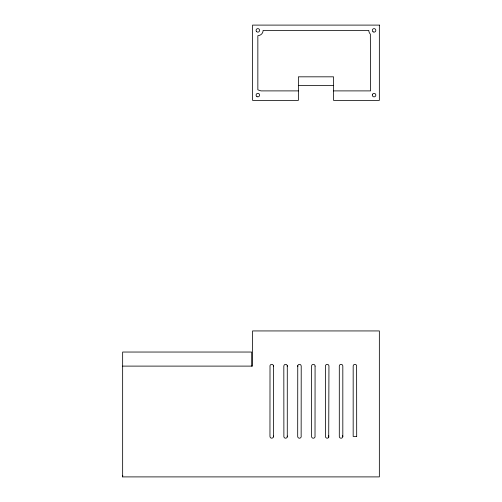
<?xml version="1.0" encoding="UTF-8"?>
<svg xmlns="http://www.w3.org/2000/svg" width="502" height="502" viewBox="0 0 502 502"><rect width="100%" height="100%" fill="white"/><g stroke="black" fill="none" stroke-linecap="round" stroke-linejoin="round"><path stroke-width="0.75" d="M297.755 366.56L297.692 436.451A1.757 1.757 0 0 0 299.681 438.196A1.757 1.757 0 0 0 301.15 436L301.213 366.109A1.757 1.757 0 0 0 297.755 365.651L297.755 366.56L297.755 365.651M328.716 437.33L328.948 366.109A1.757 1.757 0 0 0 326.959 364.364A1.757 1.757 0 0 0 325.491 366.56L325.434 436.451A1.757 1.757 0 0 0 328.716 437.33L328.716 435.573M122.651 366.109L252.569 366.109L252.569 330.937L379.349 330.937L379.349 476.9L122.651 476.9L122.726 475.344M273.414 366.56L273.414 365.651A1.757 1.757 0 0 0 271.256 364.408A1.757 1.757 0 0 0 270.013 366.56L269.957 436.451A1.757 1.757 0 0 0 273.414 436.909L273.414 436M287.282 366.56L287.282 365.651A1.757 1.757 0 0 0 283.825 366.109L283.881 436.909A1.757 1.757 0 0 0 287.282 436.909L287.282 436M298.37 85.616L333.541 85.616M298.37 90.893L260.946 90.893L257.846 89.833L257.846 35.655A5.277 5.277 0 0 0 263.117 30.377L368.801 30.377A5.277 5.277 0 0 0 370.344 34.105L370.558 90.893L333.541 90.893M342.584 435.573L342.822 436.451A1.757 1.757 0 0 1 341.059 438.208A1.757 1.757 0 0 1 339.302 436.451L339.302 366.109A1.757 1.757 0 0 1 341.059 364.352A1.757 1.757 0 0 1 342.822 366.109L342.822 436.451M287.282 365.651L287.282 436.909M273.414 365.651L273.414 436.909M251.69 366.109L251.69 352.04L122.651 352.04L122.651 476.9M315.08 366.109L315.018 436A1.757 1.757 0 0 1 313.549 438.196A1.757 1.757 0 0 1 311.56 436.451L311.56 366.109A1.757 1.757 0 0 1 313.323 364.352A1.757 1.757 0 0 1 315.08 366.109M372.34 94.809L372.321 95.273A1.757 1.757 0 0 0 374.963 96.622A1.757 1.757 0 0 0 375.076 93.661A1.757 1.757 0 0 0 372.34 94.809M379.349 25.1L252.569 25.1L252.569 100.381L298.37 100.381L298.37 76.825L333.541 76.825L333.541 100.381L379.349 100.381L379.349 25.1M356.69 436.451L353.17 436.451L353.17 366.109A1.757 1.757 0 0 1 355.159 364.364A1.757 1.757 0 0 1 356.627 366.56L356.69 436.451M373.118 31.852A1.757 1.757 0 0 0 375.829 30.465A1.757 1.757 0 0 0 373.275 28.809A1.757 1.757 0 0 0 373.118 31.852M256.968 96.629A1.757 1.757 0 0 0 259.603 95.11A1.757 1.757 0 0 0 256.968 93.585A1.757 1.757 0 0 0 256.968 96.629M256.597 31.62A1.757 1.757 0 0 0 259.54 30.829A1.757 1.757 0 0 0 257.388 28.677A1.757 1.757 0 0 0 256.597 31.62"/></g></svg>
